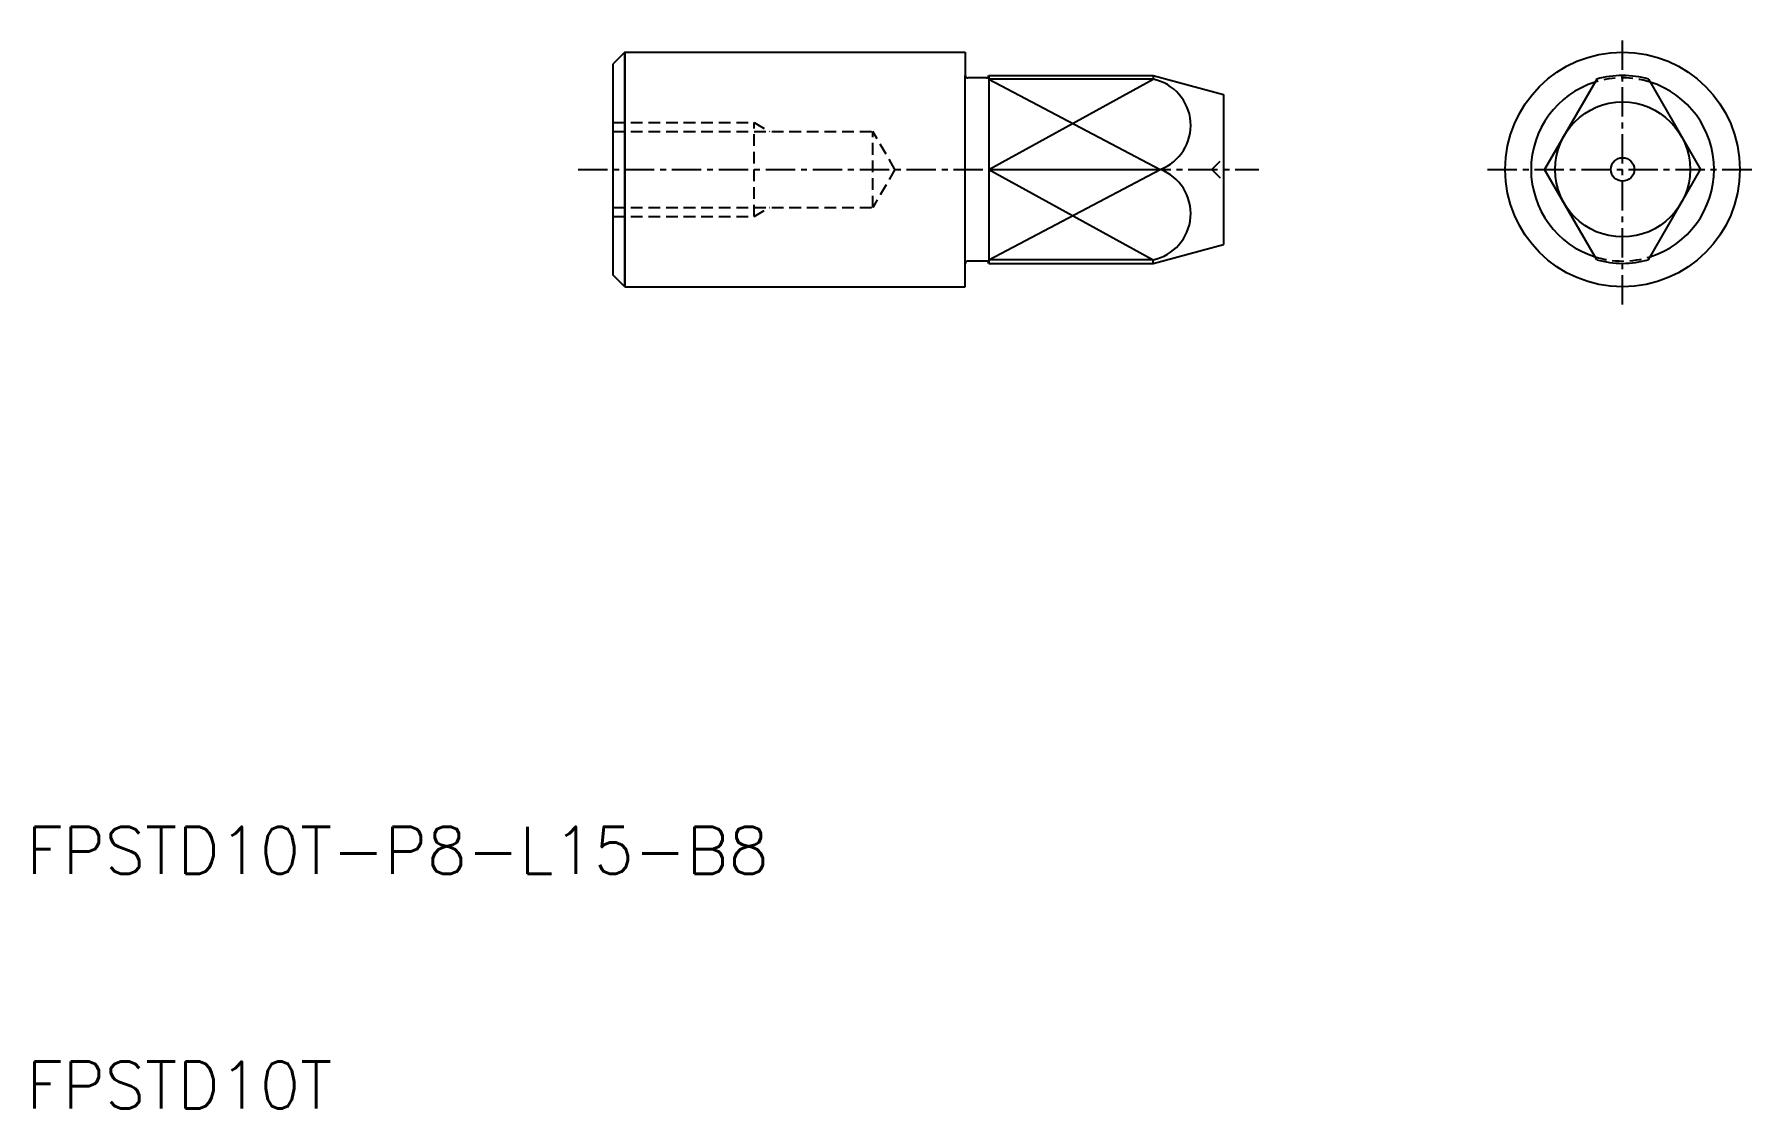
# Model space of a CAD drawing. Extents: x 10.3 to 83.8, y 10 to 55.8.
import ezdxf

# ---------------------------------------------------------------- set-up
doc = ezdxf.new("R2010")
doc.units = 0
doc.linetypes.add('CENTER', pattern=[2, 1.25, -0.25, 0.25, -0.25])
doc.linetypes.add('DASHED', pattern=[0.75, 0.5, -0.25])
doc.layers.get('0').update_dxf_attribs({"linetype": 'CONTINUOUS'})
doc.layers.add('CENTER', color=1, linetype='CENTER')
doc.styles.get("Standard").update_dxf_attribs({"font": 'txt.shx', "bigfont": 'extfont.shx'})

msp = doc.modelspace()

# ---------------------------------------------------------------- linework, layer by layer
at = {"color": 7, "linetype": 'CONTINUOUS'}
for p, q in [((35.5, 55), (35, 54.5)), ((35, 45.5), (35, 54.5)), ((35.5, 55), (50, 55)), ((35.5, 55), (35.5, 45)), ((35.5, 45), (35.5, 55)), ((50, 55), (50, 54)), ((50, 46), (50, 54)), ((50.9, 53.9), (50.1, 53.9)), ((51, 54), (58, 54)), ((51, 54), (51, 46)), ((58, 53.846), (51, 53.846)), ((58, 54), (61, 53.196)), ((58, 54), (58, 53.846)), ((76.9, 53.846), (74.68, 50)), ((79.1, 53.846), (81.32, 50)), ((61, 53.196), (61, 46.804)), ((51, 50), (58.3, 50)), ((76.9, 46.154), (74.68, 50)), ((79.1, 46.154), (81.32, 50)), ((58, 46), (61, 46.804)), ((50, 45), (50, 46)), ((50.9, 46.1), (50.1, 46.1)), ((58, 46.154), (51, 46.154)), ((51, 46), (58, 46)), ((58, 46), (58, 46.154)), ((35.5, 45), (35, 45.5)), ((35.5, 45), (50, 45))]:
    msp.add_line(p, q, dxfattribs=at)
at = {"color": 3, "linetype": 'CONTINUOUS'}
for p, q in [((51, 50), (58, 53.846)), ((51, 53.846), (58.3, 50)), ((51, 46.154), (58.3, 50)), ((51, 50), (58, 46.154))]:
    msp.add_line(p, q, dxfattribs=at)
at = {"color": 3, "linetype": 'DASHED'}
for p, q in [((35, 52), (41, 52)), ((35, 51.621), (46.064, 51.621)), ((41, 52), (41.656, 51.621)), ((41, 48), (41, 52)), ((47, 50), (46.064, 51.621)), ((46.064, 48.379), (46.064, 51.621)), ((47, 50), (46.064, 48.379)), ((60.5, 50), (61, 50.5)), ((60.5, 50), (61, 49.5)), ((35, 48.379), (46.064, 48.379)), ((35, 48), (41, 48)), ((41, 48), (41.656, 48.379))]:
    msp.add_line(p, q, dxfattribs=at)
at = {"color": 7, "linetype": 'CONTINUOUS'}
for radius in [5, 2.876, 0.5]:
    msp.add_circle((78, 50), radius, dxfattribs=at)
for centre, radius, start, end in [((50.1, 54), 0.1, 180, 270), ((50.9, 54), 0.1, 270, 0), ((57.594, 51.88), 2.008, 290.58736, 78.33359), ((78, 50), 3.9, 107.50293, 252.49707), ((78, 50), 4, 74.03799, 105.96201), ((78, 50), 3.9, 287.50293, 72.49707), ((57.594, 48.12), 2.008, 281.66641, 69.41264), ((50.1, 46), 0.1, 90, 180), ((50.9, 46), 0.1, 0, 90), ((78, 50), 4, 254.03799, 285.96201)]:
    msp.add_arc(centre, radius, start, end, dxfattribs=at)
at = {"color": 3, "linetype": 'DASHED'}
for start, end in [(72.49707, 107.50293), (252.49707, 287.50293)]:
    msp.add_arc((78, 50), 3.9, start, end, dxfattribs=at)
at = {"layer": 'CENTER', "color": 1, "linetype": 'CENTER'}
for p, q in [((78, 44.25), (78, 55.75)), ((33.5, 50), (62.5, 50)), ((72.25, 50), (83.75, 50))]:
    msp.add_line(p, q, dxfattribs=at)

# ---------------------------------------------------------------- texts
at = {"color": 7, "linetype": 'CONTINUOUS'}
for s, p in [('FPSTD10T-P8-L15-B8', (10, 20)), ('FPSTD10T', (10, 10))]:
    msp.add_text(s, height=2, dxfattribs=at).set_placement(p)

doc.saveas('drawing.dxf')
